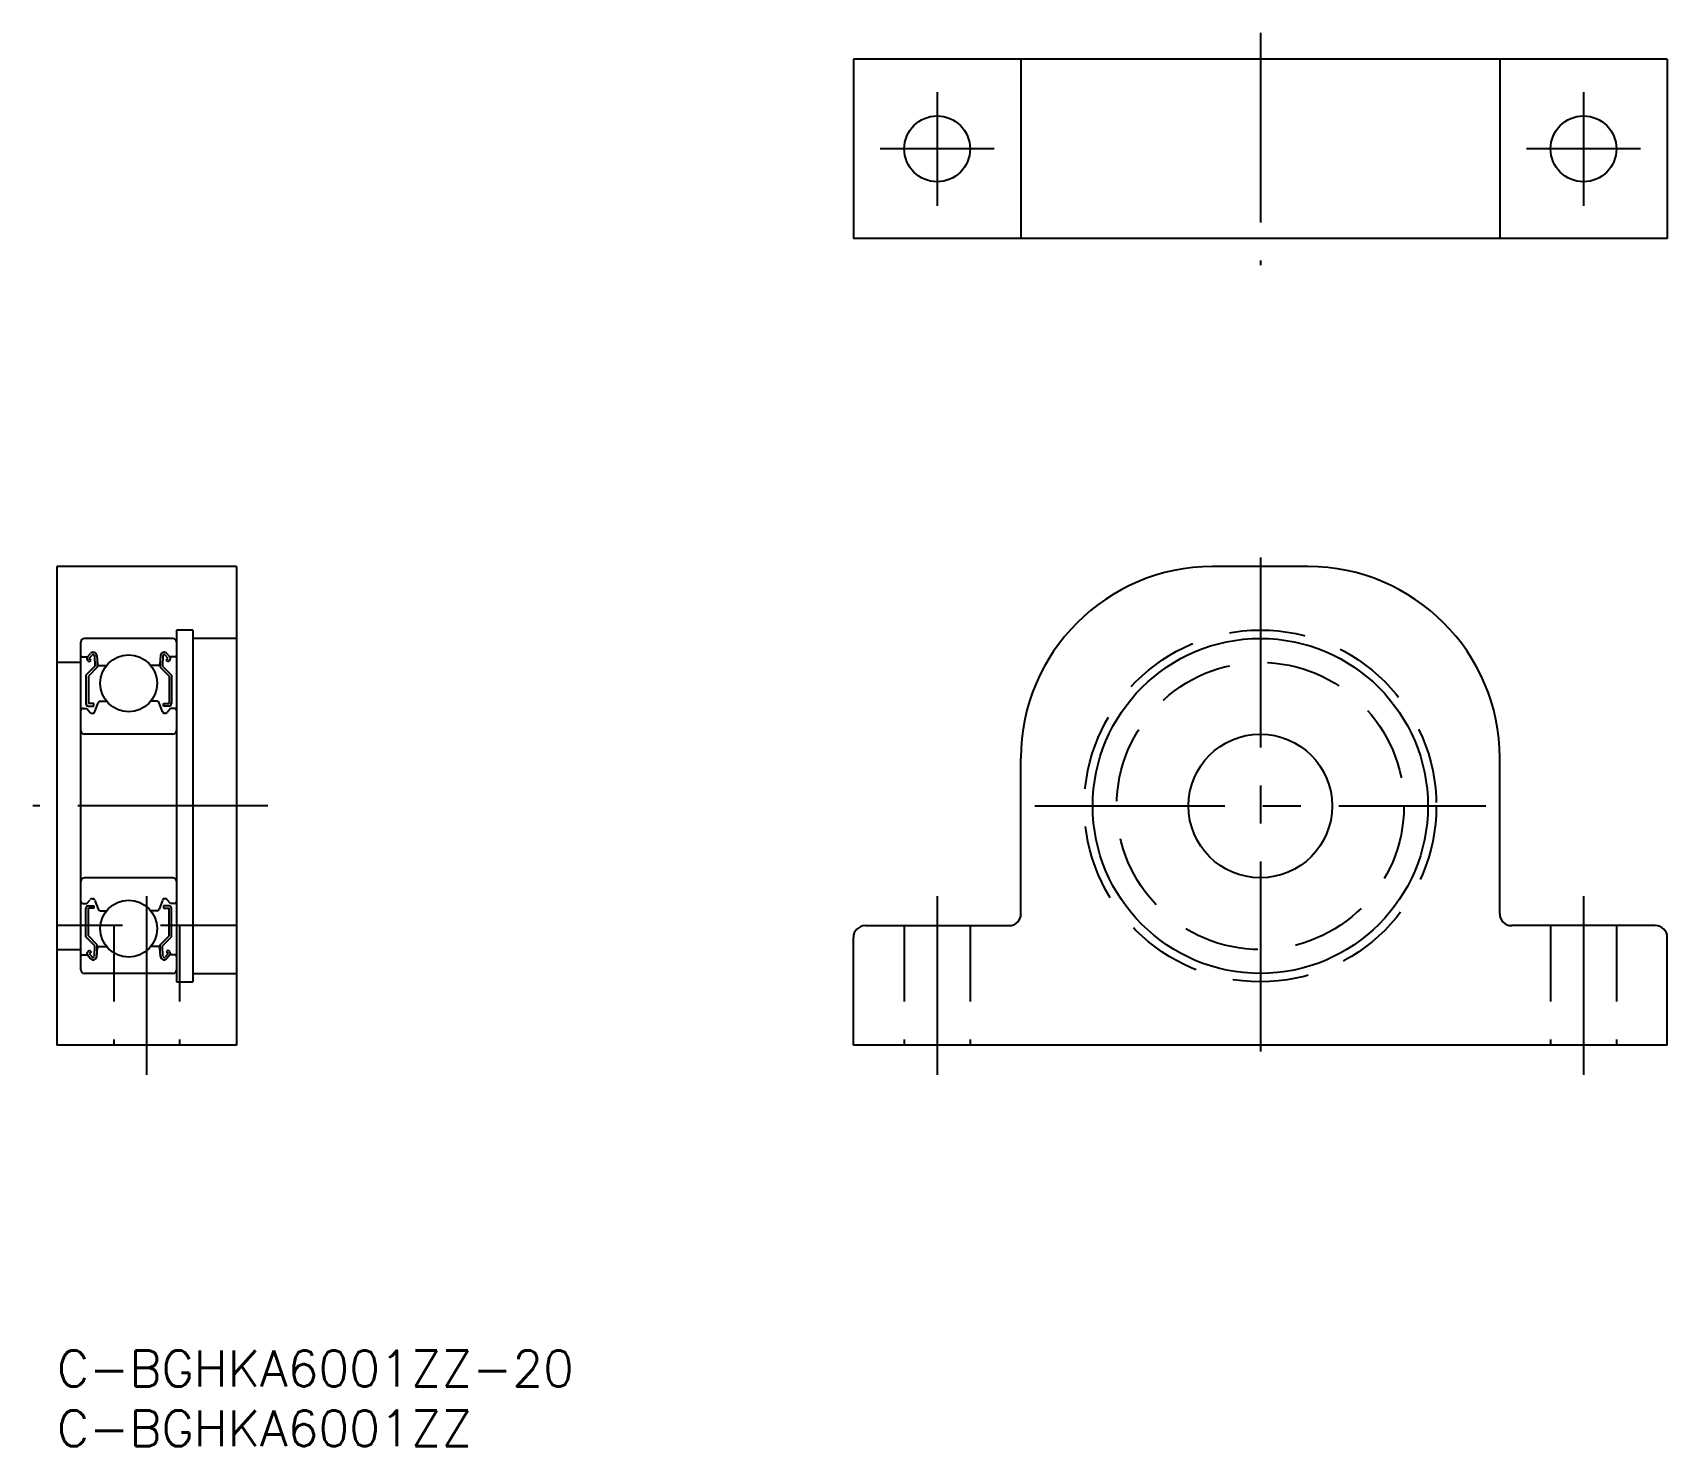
# Model space of a CAD drawing. Extents: x -2 to 135, y -8 to 110.
import ezdxf
from ezdxf.enums import TextEntityAlignment as Align

# ---------------------------------------------------------------- set-up
doc = ezdxf.new("R2010")
doc.units = 0
doc.header["$LTSCALE"] = 0.5
doc.linetypes.add('CENTER', pattern=[50.8, 31.75, -6.35, 6.35, -6.35])
doc.linetypes.add('DASHED', pattern=[19.05, 12.7, -6.35])
doc.layers.get('0').update_dxf_attribs({"linetype": 'CONTINUOUS'})
doc.layers.add('CENTER', color=1, linetype='CENTER')
doc.styles.get("Standard").update_dxf_attribs({"font": 'txt.shx', "height": 3, "bigfont": 'bigfont.shx'})

msp = doc.modelspace()

# ---------------------------------------------------------------- linework, layer by layer
at = {"color": 7, "linetype": 'CONTINUOUS'}
for p, q in [((66.55, 107.92), (66.55, 92.92)), ((134.55, 107.92), (66.55, 107.92)), ((80.55, 107.92), (80.55, 92.92)), ((120.55, 107.92), (120.55, 92.92)), ((134.55, 107.92), (134.55, 92.92)), ((134.55, 92.92), (66.55, 92.92)), ((0, 65.51), (0, 25.51)), ((15, 65.51), (0, 65.51)), ((15, 65.51), (15, 25.51)), ((104.55, 65.51), (96.55, 65.51)), ((10, 60.21), (10, 30.81)), ((11.35, 60.21), (10, 60.21)), ((11.35, 60.21), (11.35, 30.81)), ((2, 31.81), (2, 59.21)), ((9.7, 59.51), (2.3, 59.51)), ((15, 59.51), (11.35, 59.51)), ((2, 57.51), (0, 57.51)), ((2.1, 57.96), (2.56, 57.96)), ((2.56, 57.96), (2.81, 58.25)), ((2.74, 57.55), (2.58, 57.67)), ((2.71, 57.83), (2.96, 58.12)), ((2.87, 57.7), (2.71, 57.83)), ((2.74, 57.55), (2.87, 57.7)), ((3.14, 58.07), (3.18, 57.19)), ((3.34, 58.09), (3.4, 57.35)), ((3.38, 57.58), (3.38, 57.11)), ((8.66, 58.09), (8.6, 57.35)), ((8.62, 57.58), (8.62, 57.11)), ((8.86, 58.07), (8.82, 57.19)), ((9.29, 57.83), (9.04, 58.12)), ((9.13, 57.7), (9.29, 57.83)), ((9.26, 57.55), (9.13, 57.7)), ((9.44, 57.96), (9.19, 58.25)), ((9.26, 57.55), (9.42, 57.67)), ((9.9, 57.96), (9.44, 57.96)), ((3.18, 57.19), (2.43, 56.44)), ((2.43, 56.44), (2.43, 54.06)), ((3.38, 57.11), (2.63, 56.36)), ((2.63, 56.36), (2.63, 54.06)), ((3.5, 57.26), (4.15, 57.26)), ((8.5, 57.26), (7.85, 57.26)), ((8.62, 57.11), (9.37, 56.36)), ((8.82, 57.19), (9.57, 56.44)), ((9.37, 56.36), (9.37, 54.06)), ((9.57, 56.44), (9.57, 54.06)), ((2.2, 53.66), (2.5, 53.66)), ((2.5, 53.66), (2.78, 53.33)), ((3.08, 54.06), (2.63, 54.06)), ((2.63, 53.86), (3.08, 53.86)), ((3.08, 53.86), (3.08, 54.06)), ((3.18, 53.39), (3.45, 54.12)), ((3.64, 54.26), (4.15, 54.26)), ((8.36, 54.26), (7.85, 54.26)), ((8.82, 53.39), (8.55, 54.12)), ((8.92, 54.06), (9.37, 54.06)), ((8.92, 53.86), (8.92, 54.06)), ((9.37, 53.86), (8.92, 53.86)), ((9.5, 53.66), (9.22, 53.33)), ((9.8, 53.66), (9.5, 53.66)), ((2.93, 53.26), (2.99, 53.26)), ((9.07, 53.26), (9.01, 53.26)), ((9.7, 51.51), (2.3, 51.51)), ((80.55, 36.51), (80.55, 49.51)), ((120.55, 36.51), (120.55, 49.51)), ((9.7, 39.51), (2.3, 39.51)), ((2.2, 37.36), (2.5, 37.36)), ((2.43, 34.57), (2.43, 36.96)), ((2.5, 37.36), (2.78, 37.68)), ((2.63, 37.16), (3.08, 37.16)), ((2.63, 34.66), (2.63, 36.96)), ((3.08, 36.96), (2.63, 36.96)), ((2.93, 37.76), (2.99, 37.76)), ((3.08, 37.16), (3.08, 36.96)), ((3.18, 37.62), (3.45, 36.89)), ((8.82, 37.62), (8.55, 36.89)), ((9.37, 37.16), (8.92, 37.16)), ((8.92, 37.16), (8.92, 36.96)), ((8.92, 36.96), (9.37, 36.96)), ((9.07, 37.76), (9.01, 37.76)), ((9.5, 37.36), (9.22, 37.68)), ((9.37, 34.66), (9.37, 36.96)), ((9.8, 37.36), (9.5, 37.36)), ((9.57, 34.57), (9.57, 36.96)), ((3.64, 36.76), (4.15, 36.76)), ((8.36, 36.76), (7.85, 36.76)), ((3.18, 33.82), (2.43, 34.57)), ((3.38, 33.91), (2.63, 34.66)), ((8.62, 33.91), (9.37, 34.66)), ((8.82, 33.82), (9.57, 34.57)), ((66.55, 25.51), (66.55, 34.51)), ((67.55, 35.51), (79.55, 35.51)), ((133.55, 35.51), (121.55, 35.51)), ((134.55, 25.51), (134.55, 34.51)), ((0, 33.51), (2, 33.51)), ((2.1, 33.06), (2.56, 33.06)), ((2.56, 33.06), (2.81, 32.76)), ((2.74, 33.47), (2.58, 33.34)), ((2.87, 33.31), (2.71, 33.18)), ((2.71, 33.18), (2.96, 32.89)), ((2.74, 33.47), (2.87, 33.31)), ((3.14, 32.95), (3.18, 33.82)), ((3.34, 32.92), (3.4, 33.66)), ((3.38, 33.44), (3.38, 33.91)), ((3.5, 33.76), (4.15, 33.76)), ((8.5, 33.76), (7.85, 33.76)), ((8.66, 32.92), (8.6, 33.66)), ((8.62, 33.44), (8.62, 33.91)), ((8.86, 32.95), (8.82, 33.82)), ((9.29, 33.18), (9.04, 32.89)), ((9.26, 33.47), (9.13, 33.31)), ((9.13, 33.31), (9.29, 33.18)), ((9.44, 33.06), (9.19, 32.76)), ((9.26, 33.47), (9.42, 33.34)), ((9.9, 33.06), (9.44, 33.06)), ((9.7, 31.51), (2.3, 31.51)), ((11.35, 31.51), (15, 31.51)), ((10, 30.81), (11.35, 30.81)), ((15, 25.51), (0, 25.51)), ((134.55, 25.51), (66.55, 25.51))]:
    msp.add_line(p, q, dxfattribs=at)
at = {"color": 3, "linetype": 'DASHED'}
for p, q in [((15, 35.51), (0, 35.51)), ((4.75, 35.51), (4.75, 25.51)), ((10.25, 35.51), (10.25, 25.51)), ((70.8, 35.51), (70.8, 25.51)), ((76.3, 35.51), (76.3, 25.51)), ((124.8, 35.51), (124.8, 25.51)), ((130.3, 35.51), (130.3, 25.51))]:
    msp.add_line(p, q, dxfattribs=at)
at = {"color": 7, "linetype": 'CONTINUOUS'}
for centre, radius in [((73.55, 100.42), 2.75), ((127.55, 100.42), 2.75), ((100.55, 45.51), 14), ((6, 55.76), 2.38), ((100.55, 45.51), 6), ((6, 35.26), 2.38)]:
    msp.add_circle(centre, radius, dxfattribs=at)
at = {"color": 3, "linetype": 'DASHED'}
for radius in [14.7, 12]:
    msp.add_circle((100.55, 45.51), radius, dxfattribs=at)
at = {"color": 7, "linetype": 'CONTINUOUS'}
for centre, radius, start, end in [((96.55, 49.51), 16, 90, 180), ((104.55, 49.51), 16, 0, 90), ((2.3, 59.21), 0.3, 90, 180), ((9.7, 59.21), 0.3, 0, 90), ((2.1, 58.06), 0.1, 180, 270), ((2.71, 57.83), 0.2, 140.002, 230.0863), ((3.04, 58.06), 0.3, 4.9968, 140.002), ((3.04, 58.06), 0.1, 2.8198, 140.0022), ((8.96, 58.06), 0.3, 39.998, 175.0032), ((8.96, 58.06), 0.1, 39.9978, 177.1802), ((9.29, 57.83), 0.2, 309.9137, 39.998), ((9.9, 58.06), 0.1, 270, 0), ((3.5, 57.36), 0.1, 184.9968, 269.9991), ((8.5, 57.36), 0.1, 270.0009, 355.0032), ((2.2, 53.46), 0.2, 90, 180), ((2.63, 54.06), 0.2, 180, 270), ((2.93, 53.46), 0.2, 219.9952, 270), ((2.99, 53.46), 0.2, 270, 339.9916), ((3.64, 54.06), 0.2, 90, 159.9916), ((8.36, 54.06), 0.2, 20.0084, 90), ((9.01, 53.46), 0.2, 200.0084, 270), ((9.07, 53.46), 0.2, 270, 320.0048), ((9.37, 54.06), 0.2, 270, 0), ((9.8, 53.46), 0.2, 0, 90), ((2.3, 51.81), 0.3, 180, 270), ((9.7, 51.81), 0.3, 270, 0), ((2.3, 39.21), 0.3, 90, 180), ((9.7, 39.21), 0.3, 0, 90), ((2.2, 37.56), 0.2, 180, 270), ((2.63, 36.96), 0.2, 90, 180), ((2.93, 37.56), 0.2, 90, 140.0048), ((2.99, 37.56), 0.2, 20.0084, 90), ((3.64, 36.96), 0.2, 200.0084, 270), ((8.36, 36.96), 0.2, 270, 339.9916), ((9.01, 37.56), 0.2, 90, 159.9916), ((9.07, 37.56), 0.2, 39.9952, 90), ((9.37, 36.96), 0.2, 0, 90), ((9.8, 37.56), 0.2, 270, 0), ((79.55, 36.51), 1, 270, 0), ((121.55, 36.51), 1, 180, 270), ((67.55, 34.51), 1, 90, 180), ((133.55, 34.51), 1, 0, 90), ((2.1, 32.96), 0.1, 90, 180), ((2.71, 33.18), 0.2, 129.9137, 219.998), ((3.04, 32.95), 0.3, 219.998, 355.0032), ((3.04, 32.95), 0.1, 219.9978, 357.1802), ((3.5, 33.66), 0.1, 90.0009, 175.0032), ((8.5, 33.66), 0.1, 4.9968, 89.9991), ((8.96, 32.95), 0.3, 184.9968, 320.002), ((8.96, 32.95), 0.1, 182.8198, 320.0022), ((9.29, 33.18), 0.2, 320.002, 50.0863), ((9.9, 32.96), 0.1, 0, 90), ((2.3, 31.81), 0.3, 180, 270), ((9.7, 31.81), 0.3, 270, 0)]:
    msp.add_arc(centre, radius, start, end, dxfattribs=at)
at = {"layer": 'CENTER', "color": 1, "linetype": 'CENTER'}
for p, q in [((100.55, 110.13), (100.55, 90.7)), ((73.55, 105.17), (73.55, 95.67)), ((127.55, 105.17), (127.55, 95.67)), ((78.3, 100.42), (68.8, 100.42)), ((132.3, 100.42), (122.8, 100.42)), ((100.55, 66.28), (100.55, 22.23)), ((17.64, 45.51), (-2.02, 45.51)), ((81.7, 45.51), (119.4, 45.51)), ((7.5, 37.96), (7.5, 23.05)), ((73.55, 37.96), (73.55, 23.05)), ((127.55, 37.96), (127.55, 23.05))]:
    msp.add_line(p, q, dxfattribs=at)

# ---------------------------------------------------------------- texts
at = {"color": 7, "linetype": 'CONTINUOUS'}
for s, p in [('C-BGHKA6001ZZ-20', (0, 0)), ('C-BGHKA6001ZZ', (0, -5))]:
    msp.add_text(s, height=3, dxfattribs=at).set_placement(p, align=Align.TOP_LEFT)

doc.saveas('drawing.dxf')
